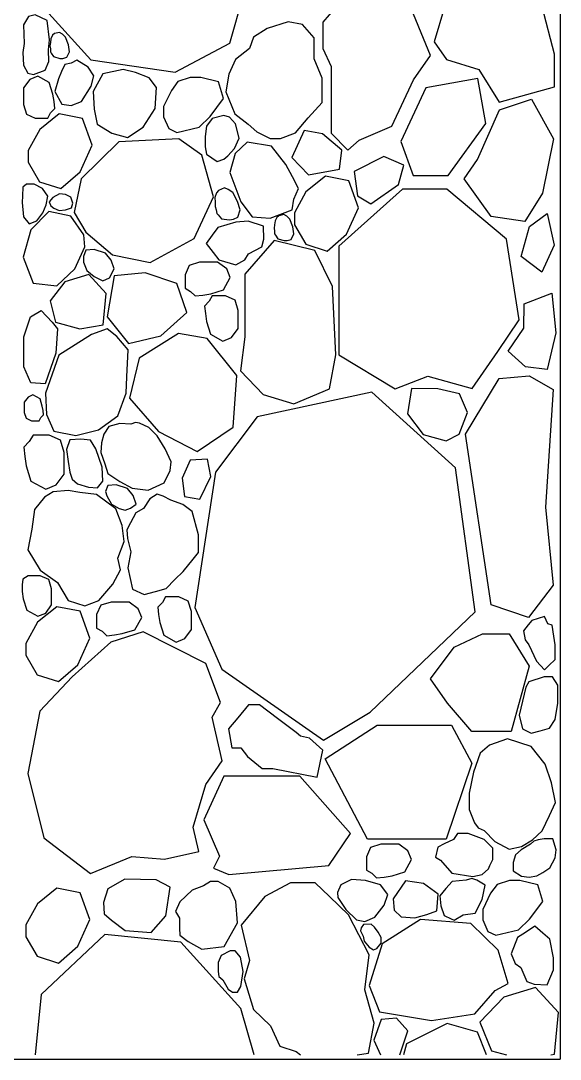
# Model space of a CAD drawing. Header units: millimetres. Extents: x 10227 to 13232, y 2 to 9351.
# Drawn here: x 11919.8 to 12008.2, y 2.4 to 172.6 of the extents above; entities that cross this region are included whole.
import ezdxf

# ---------------------------------------------------------------- set-up
doc = ezdxf.new("R2010")
doc.units = ezdxf.units.MM
doc.layers.add('A-FURN', color=9, linetype='Continuous')
doc.layers.add('RETINO', color=20, linetype='Continuous')

msp = doc.modelspace()

# ---------------------------------------------------------------- linework, layer by layer
at = {"layer": 'A-FURN', "ltscale": 0.1}
for p in [(12008.18, 363.83), (11408.18, 2.43)]:
    msp.add_line(p, (12008.18, 2.43), dxfattribs=at)
at = {"layer": 'RETINO'}
for points in [[(11955.85, 194.13), (11946.04, 205), (11933.59, 206.27), (11923.13, 196.43), (11921.23, 177.38), (11931.27, 166.25), (11945.09, 164.24), (11954.08, 168.98), (11958.54, 184.77), (11955.85, 194.13)], [(11975.24, 153.06), (11980.61, 155.38), (11984.15, 162.94), (11986.94, 166.95), (11985.78, 169.75), (11984.14, 173.7), (11980.07, 176.76), (11975.24, 177.92), (11972.38, 176.08), (11969.32, 172.4), (11969.32, 168.11), (11970.68, 165.12), (11970.68, 162.12), (11970.68, 157.15), (11970.68, 154.22), (11973.4, 151.43), (11975.24, 153.06)], [(11994.86, 164.63), (11998.2, 159.31), (12007.26, 161.83), (12007.26, 167.15), (12005.21, 174.93), (11999.97, 178), (11993.63, 178), (11989.21, 174.86), (11987.51, 169.2), (11989.55, 166.27), (11994.86, 164.63)], [(11920.13, 167.43), (11920.25, 165.35), (11920.94, 164.05), (11921.91, 163.86), (11923.83, 164.56), (11924.42, 165.96), (11924.33, 167.89), (11924.51, 169.54), (11924.15, 172.7), (11922.17, 173.6), (11921.09, 173.32), (11920.23, 171.95), (11920.35, 168.91), (11920.13, 167.43)], [(11954.89, 157.41), (11957.06, 155.71), (11958.47, 154.42), (11960.68, 153.33), (11962.37, 153.33), (11964.83, 154.26), (11966.88, 156.75), (11969.21, 159.27), (11969.21, 163.22), (11967.85, 166.39), (11967.85, 169.82), (11965.98, 172.02), (11963.6, 172.45), (11960.2, 171.35), (11957.93, 169.96), (11957.27, 168.12), (11954.99, 166.32), (11953.89, 163.91), (11953.4, 161.01), (11954.89, 157.41)], [(11925.17, 166.77), (11926.21, 166.48), (11926.71, 166.48), (11927.34, 166.65), (11927.78, 167.57), (11927.61, 168.72), (11927.15, 169.97), (11926.63, 170.46), (11926.14, 170.74), (11925.34, 170.53), (11925.01, 170.26), (11924.72, 169.7), (11924.66, 169.08), (11924.58, 168.52), (11924.66, 168.03), (11924.66, 167.57), (11924.81, 167.34), (11925.17, 166.77)], [(11925.98, 163.13), (11925.41, 161.04), (11926.54, 159), (11928.05, 158.76), (11929.76, 159.43), (11931.33, 161.94), (11931.79, 163.64), (11930.85, 165.04), (11928.99, 166.21), (11928.08, 165.72), (11927.04, 165.46), (11926.5, 164.35), (11925.98, 163.13)], [(11925.06, 160.6), (11924.48, 162.53), (11922.59, 163.57), (11921.28, 163.02), (11920.27, 161.64), (11920.27, 158.9), (11920.75, 157.34), (11922.18, 156.7), (11924.22, 156.7), (11924.69, 157.53), (11925.39, 158.25), (11925.26, 159.39), (11925.06, 160.6)], [(11939.86, 155.2), (11941.84, 158.29), (11942.05, 161.69), (11940.84, 163.28), (11938.62, 164.18), (11936.58, 164.66), (11933.25, 163.96), (11931.67, 161.05), (11931.82, 158.14), (11932.34, 155.69), (11934.72, 154.23), (11937.27, 153.49), (11939.86, 155.2)], [(11945.36, 154.33), (11949.06, 155.21), (11950.86, 156.97), (11953.03, 159.89), (11952.2, 162.62), (11949.29, 163.32), (11947.58, 163.32), (11945.55, 162.67), (11944.48, 161.22), (11943.2, 158.57), (11943.2, 156.89), (11944.04, 154.96), (11945.36, 154.33)], [(11984.1, 147.28), (11989.82, 147.28), (11996, 155.81), (11994.7, 163.17), (11986.15, 161.66), (11982.08, 152.84)], [(11996.86, 140.57), (11992.43, 146.75), (11994.65, 149.93), (11998.26, 158.05), (12003.49, 159.79), (12007.09, 153.29), (12005.29, 144.39)], [(11922.88, 146.23), (11926.36, 145.13), (11929.56, 147.87), (11931.5, 152.23), (11929.91, 156.64), (11926.1, 157.38), (11922.92, 154.83), (11921.01, 151.39), (11921.01, 149.44), (11922.88, 146.23)], [(11955.58, 153.38), (11955, 155.76), (11953.98, 156.82), (11953.08, 157.1), (11951.18, 156.64), (11950.24, 155.39), (11950.01, 153.7), (11950, 151.96), (11950.22, 150.8), (11951.99, 149.58), (11953.07, 149.95), (11953.71, 150.48), (11954.82, 151.71), (11955.58, 153.38)], [(11949.47, 150.62), (11945.68, 153.31), (11935.86, 152.81), (11929.73, 146.74), (11928.54, 141.2), (11930.47, 137.97), (11934.82, 134.27), (11940.99, 133.03), (11948.24, 136.95), (11951.38, 143.76), (11949.47, 150.62)], [(11966.25, 154.63), (11964.22, 150.23), (11966.95, 147.38), (11972, 148.33), (11972.43, 151.42), (11969.23, 154.1), (11966.25, 154.63)], [(11963.21, 149.09), (11960.91, 152.11), (11956.88, 152.73), (11954.94, 150.89), (11954.04, 147.8), (11955.84, 142.95), (11957.71, 140.5), (11960.65, 140.31), (11964.26, 141.64), (11964.56, 143.41), (11965.31, 145.14), (11964.35, 147.08), (11963.21, 149.09)], [(11982.08, 152.84), (11984.1, 147.28)], [(11974.99, 143.93), (11977.14, 142.61), (11981.71, 145.83), (11982.59, 148.99), (11979.31, 150.41), (11974.44, 147.96), (11974.99, 143.93)], [(11966.49, 136), (11969.98, 134.9), (11973.17, 137.64), (11975.11, 142), (11973.53, 146.41), (11969.71, 147.15), (11966.53, 144.6), (11964.63, 141.16), (11964.63, 139.21), (11966.49, 136)], [(11920.24, 140.51), (11921.17, 139.36), (11922.46, 139.86), (11923.41, 141.16), (11923.99, 142.5), (11924.23, 143.9), (11923.36, 145.17), (11922.01, 145.84), (11920.76, 145.84), (11920.17, 145.35), (11920.08, 143.96), (11920.05, 142.85), (11920.24, 140.51)], [(11952.69, 140.18), (11954.03, 140.01), (11954.64, 140.1), (11955.39, 140.44), (11955.76, 141.65), (11955.34, 143.02), (11954.53, 144.48), (11953.81, 144.98), (11953.16, 145.24), (11952.22, 144.82), (11951.85, 144.43), (11951.61, 143.69), (11951.64, 142.92), (11951.66, 142.22), (11951.84, 141.63), (11951.92, 141.06), (11952.15, 140.82), (11952.69, 140.18)], [(11993.76, 112.39), (11997.99, 118.42), (12001.46, 123.65), (11999.36, 136.82), (11989.62, 145.06), (11982.37, 145.06), (11971.91, 135.69), (11971.91, 117.86), (11981.16, 112.32), (11986.5, 114.39), (11993.76, 112.39)], [(11926.1, 141.52), (11927.11, 141.65), (11928.1, 142), (11928.33, 142.73), (11928.01, 143.75), (11927.12, 144.16), (11926.17, 144.27), (11925.04, 143.67), (11924.47, 142.97), (11924.76, 142.33), (11925.2, 141.91), (11926.1, 141.52)], [(12005.29, 144.39), (12002.37, 139.75)], [(11927.99, 140.59), (11924.42, 141.4), (11921.47, 138.4), (11920.2, 133.89), (11921.85, 129.63), (11925.71, 129.21), (11928.67, 132.01), (11930.28, 135.61), (11930.12, 137.55), (11927.99, 140.59)], [(11959.57, 138.95), (11957.04, 139.78), (11955.05, 139.61), (11952.08, 138.75), (11951.18, 137.5), (11950.18, 136.12), (11951.31, 134.67), (11952.26, 133.45), (11955.02, 132.63), (11956.52, 133.44), (11957.11, 134.42), (11959.32, 135.61), (11959.63, 136.83), (11959.57, 138.95)], [(11961.91, 136.91), (11962.95, 136.61), (11963.45, 136.61), (11964.09, 136.79), (11964.53, 137.71), (11964.36, 138.86), (11963.89, 140.11), (11963.37, 140.59), (11962.89, 140.88), (11962.09, 140.66), (11961.75, 140.4), (11961.47, 139.84), (11961.4, 139.22), (11961.33, 138.66), (11961.4, 138.16), (11961.4, 137.71), (11961.55, 137.48), (11961.91, 136.91)], [(12002.37, 139.75), (11996.86, 140.57)], [(12005.19, 131.44), (12001.79, 134.03), (12003.17, 138.9), (12006.04, 141.03), (12007.2, 135.85), (12005.19, 131.44)], [(11964.57, 109.84), (11970.37, 112.31), (11971.44, 117.87), (11970.9, 129.1), (11967.97, 134.97), (11961.33, 136.6), (11956.52, 131.13), (11956.52, 120.85), (11955.79, 115.27), (11959.51, 111.39), (11964.57, 109.84)], [(11930.61, 131.69), (11931.84, 130.71), (11933.28, 130.02), (11934.32, 130.53), (11935.11, 131.97), (11934.6, 133.4), (11933.71, 134.55), (11931.84, 135.15), (11930.46, 135.03), (11930.08, 134.03), (11930.09, 133.1), (11930.61, 131.69)], [(11950.94, 127.88), (11953.01, 128.52), (11954.14, 130.55), (11953.54, 131.96), (11952.06, 133.05), (11949.11, 133.05), (11947.42, 132.53), (11946.74, 130.99), (11946.74, 128.8), (11947.63, 128.29), (11948.4, 127.54), (11949.63, 127.67), (11950.94, 127.88)], [(11929.49, 122.17), (11933.29, 122.81), (11933.82, 127.96), (11930.96, 131.06), (11927.04, 129.84), (11924.62, 126.74), (11925.51, 123.23), (11929.49, 122.17)], [(11940.2, 131.35), (11935.13, 130.84), (11933.97, 124.09), (11937.48, 119.73), (11942.77, 121.01), (11946.99, 124.84), (11945.37, 129.6), (11940.2, 131.35)], [(12002.21, 122.24), (12002.28, 126.25), (12006.79, 127.98), (12007.48, 121.48), (12006.04, 115.51)], [(11950.26, 123.35), (11950.89, 121.28), (11952.93, 120.15), (11954.34, 120.75), (11955.43, 122.23), (11955.43, 125.18), (11954.91, 126.87), (11953.37, 127.56), (11951.17, 127.56), (11950.66, 126.66), (11949.91, 125.89), (11950.05, 124.66), (11950.26, 123.35)], [(11925.53, 118.16), (11923.8, 113.11), (11921.48, 113.32), (11920.31, 115.94), (11920.31, 120.83), (11921.42, 124.13), (11923.13, 125.15), (11924.94, 123.22), (11925.84, 122.13), (11925.53, 118.16)], [(11937.17, 114.29), (11937.4, 118.73), (11935.52, 120.87), (11933.94, 122.13), (11931.37, 121.23), (11926.05, 117.82), (11923.87, 111.62), (11924.01, 108.1), (11925.25, 105.35), (11928.84, 104.64), (11932.52, 105.57), (11935.72, 107.87), (11937.09, 111.63), (11937.17, 114.29)], [(11945.63, 121.39), (11939.22, 117.36), (11937.63, 110.81)], [(11955.18, 114.49), (11950.37, 120.59), (11945.63, 121.39)], [(12002.52, 115.93), (11999.68, 118.51), (12002.21, 122.24)], [(12006.04, 115.51), (12002.52, 115.93)], [(11937.63, 110.81), (11942.38, 105.32), (11948.72, 102.02), (11954.63, 106.02), (11955.18, 114.49)], [(12003, 74.86), (11996.85, 76.89), (11992.68, 104.91), (11998.2, 114.02), (12003.11, 114.46), (12007.03, 112.18), (12005.75, 92.91)], [(11991.69, 111.51), (11988.15, 112.31), (11983.84, 112.37), (11983.16, 108.19), (11985.73, 104.82)], [(11923.34, 109.49), (11922.97, 110.67), (11921.81, 111.31), (11921.01, 110.97), (11920.39, 110.13), (11920.39, 108.44), (11920.69, 107.48), (11921.57, 107.09), (11922.81, 107.09), (11923.11, 107.6), (11923.53, 108.04), (11923.46, 108.74), (11923.34, 109.49)], [(11952.74, 66.37), (11969.41, 54.72), (11977.07, 59.3), (11994.24, 75.79), (11991.03, 99.39), (11977.3, 111.76), (11958.52, 107.73), (11951.73, 98.68), (11948.34, 76.48), (11952.74, 66.37)], [(11991.63, 104.88), (11993, 108.41), (11991.69, 111.51)], [(11937.86, 106.55), (11936.05, 106.62), (11934.23, 106.12), (11933.42, 104.9), (11933.01, 103.45), (11932.94, 101.9), (11933.56, 100.03), (11934.09, 98.45), (11936.03, 97.11), (11938.06, 96.05), (11940.66, 95.68), (11943.28, 96.92), (11944.27, 98.91), (11944.44, 100.35), (11943.45, 102.5), (11942.13, 104.62), (11940.81, 106), (11939.28, 106.68), (11938.58, 106.81), (11937.86, 106.55)], [(11920.72, 99.69), (11921.48, 97.2), (11923.93, 95.85), (11925.61, 96.57), (11926.92, 98.34), (11926.92, 101.89), (11926.3, 103.91), (11924.45, 104.73), (11921.82, 104.73), (11921.2, 103.66), (11920.31, 102.73), (11920.47, 101.25), (11920.72, 99.69)], [(11929.08, 96.74), (11930.89, 96.19), (11932.4, 96.08), (11933.24, 97.19), (11933.14, 99.45), (11932.12, 102.49), (11931.21, 103.91), (11929.65, 104.04), (11927.83, 103.95), (11927.3, 102.37), (11927.58, 100.43), (11927.85, 98.63), (11928.24, 97.49), (11929.08, 96.74)], [(11985.73, 104.82), (11989.48, 103.8), (11991.63, 104.88)], [(11946.63, 94.65), (11949.12, 94.25), (11950.97, 97.97), (11950.4, 100.78), (11947.58, 100.63), (11946.25, 97.65), (11946.63, 94.65)], [(11932.22, 94.97), (11929.48, 95.3), (11927.6, 95.67), (11925.14, 95.45), (11923.7, 94.57), (11922.08, 92.51), (11921.62, 89.31), (11920.94, 85.95), (11922.99, 82.57), (11925.8, 80.57), (11927.58, 77.63), (11930.31, 76.73), (11932.58, 77.6), (11934.91, 80.3), (11936.13, 82.67), (11935.73, 84.58), (11936.75, 87.3), (11936.44, 89.94), (11935.36, 92.67), (11932.22, 94.97)], [(11934.69, 93.4), (11935.92, 92.72), (11936.89, 92.42), (11937.79, 92.75), (11938.71, 93.4), (11938.21, 94.83), (11937.32, 95.98), (11935.44, 96.58), (11934.07, 96.46), (11933.69, 95.46), (11933.89, 94.77), (11934.69, 93.4)], [(11937.35, 82.95), (11938.14, 79.49), (11940.04, 78.63), (11941.89, 79.11), (11943.62, 79.57), (11945.07, 81.05), (11946.4, 82.4), (11948.04, 84.41), (11948.93, 85.51), (11948.93, 88.38), (11947.87, 92.2), (11946.38, 93.35), (11944.37, 94.04), (11943.12, 94.73), (11942.15, 95.03), (11940.93, 94.27), (11939.9, 92.69), (11938.66, 92.01), (11937.79, 90.37), (11937.18, 89.2), (11937.3, 87.79), (11937.84, 85.6), (11937.35, 82.95)], [(12005.75, 92.91), (12007.03, 80.15)], [(11920.22, 77.91), (11920.79, 76.04), (11922.62, 75.03), (11923.89, 75.57), (11924.87, 76.9), (11924.87, 79.56), (11924.4, 81.07), (11923.01, 81.69), (11921.04, 81.69), (11920.16, 81.13), (11920.02, 80.19), (11920.03, 79.08), (11920.22, 77.91)], [(12007.03, 80.15), (12003, 74.86)], [(11936.44, 72.19), (11938.52, 72.83), (11939.64, 74.86), (11939.04, 76.27), (11937.57, 77.36), (11934.61, 77.36), (11932.92, 76.84), (11932.24, 75.3), (11932.24, 73.11), (11933.13, 72.6), (11933.91, 71.85), (11935.14, 71.98), (11936.44, 72.19)], [(11942.61, 74.01), (11943.24, 71.93), (11945.28, 70.8), (11946.68, 71.4), (11947.77, 72.88), (11947.77, 75.84), (11947.25, 77.52), (11945.71, 78.21), (11943.52, 78.21), (11943.01, 77.32), (11942.26, 76.54), (11942.39, 75.31), (11942.61, 74.01)], [(11922.5, 65.45), (11925.99, 64.34), (11929.18, 67.08), (11931.13, 71.45), (11929.54, 75.85), (11925.72, 76.59), (11922.55, 74.05), (11920.64, 70.6), (11920.64, 68.65), (11922.5, 65.45)], [(12003.03, 70.35), (12004.29, 67.68), (12005.6, 66.28), (12006.32, 66.97), (12007.35, 67.96), (12007.35, 70.33), (12007.14, 71.77), (12006.87, 73.57), (12006.15, 73.78), (12005.6, 75.02), (12003.56, 74.37), (12002.95, 73.61), (12002.17, 72.63), (12002.45, 71.19), (12003.03, 70.35)], [(11943.34, 35.23), (11948.96, 36.48), (11948.07, 40.48), (11950.1, 47.45), (11952.82, 51.32), (11951.15, 58.51), (11952.55, 60.88), (11950.1, 67.29), (11939.84, 72.47), (11934.58, 70.8), (11928.24, 65.11), (11922.91, 59.49), (11920.95, 49.24), (11923.61, 38.71), (11931.24, 32.89), (11938.02, 35.67), (11943.34, 35.23)], [(11989.73, 60.78), (11986.92, 64.78), (11990.82, 69.97), (11995.45, 72.15), (11999.81, 72.15), (12003.08, 66.87), (12000.17, 56.15), (11993.73, 56.15), (11989.73, 60.78)], [(12002, 56.59), (12003.44, 55.87), (12004.88, 56.27), (12006.4, 56.69), (12007.35, 58.11), (12007.8, 60.82), (12007.8, 63.76), (12006.93, 65.13), (12005.58, 65.13), (12003.06, 64.31), (12002.55, 63.39), (12001.47, 58.85), (12002, 56.59)], [(11956.97, 52.07), (11959.36, 50.09), (11961.12, 50.09), (11968.39, 48.69), (11969.28, 53.11), (11967.1, 55.03), (11965.61, 55.41), (11964.91, 55.97), (11961.85, 58.3), (11958.94, 60.53), (11957.13, 60.53), (11955.36, 58.41), (11953.83, 56.57), (11954.37, 53.47), (11955.88, 53.47), (11956.97, 52.07)], [(11969.67, 51.69), (11978.21, 57.2), (11990.38, 57.2), (11993.72, 50.97), (11989.52, 38.49), (11976.62, 38.49), (11969.67, 51.69)], [(11995.72, 39.93), (11997.49, 38.1), (11999.83, 36.85), (12001.84, 37.31), (12003.66, 38.38), (12005.23, 39.88), (12006.41, 42.39), (12007.41, 44.5), (12006.73, 47.75), (12005.7, 50.79), (12003.41, 53.68), (11999.56, 54.97), (11996.62, 53.9), (11995.05, 52.61), (11993.98, 49.47), (11993.27, 46.03), (11993.27, 43.35), (11994.16, 41.17), (11994.75, 40.37), (11995.72, 39.93)], [(11952.34, 35.7), (11951.4, 33.76), (11953.92, 32.71), (11970.29, 34.19), (11973.84, 39.41), (11965.54, 48.83), (11953.06, 48.83), (11949.78, 41.68), (11952.34, 35.7)], [(11988.59, 35.07), (11990.41, 32.91), (11993.89, 32.39), (11995.42, 32.72), (11996.42, 33.66), (11996.66, 34.17), (11997.13, 35.17), (11997.13, 37.04), (11995.72, 38.44), (11993.11, 39.44), (11991.38, 39.44), (11990.68, 38.45), (11989.16, 37.71), (11988.13, 37.21), (11987.77, 35.56), (11988.59, 35.07)], [(11980.63, 32.51), (11982.71, 33.15), (11983.83, 35.18), (11983.24, 36.59), (11981.76, 37.68), (11978.8, 37.68), (11977.12, 37.16), (11976.43, 35.62), (11976.43, 33.43), (11977.32, 32.92), (11978.1, 32.17), (11979.33, 32.3), (11980.63, 32.51)], [(12003.33, 37.68), (12001.81, 36.74), (12000.85, 35.94), (12000.46, 34.68), (12000.46, 33.33), (12001.83, 32.44), (12003.07, 32.27), (12004.33, 32.49), (12005.31, 33.02), (12006.49, 33.79), (12007.34, 35.45), (12007.53, 36.78), (12006.95, 38.57), (12005.54, 38.55), (12004.55, 38.39), (12003.87, 38.15), (12003.33, 37.68)], [(11936.85, 31.95), (11934.09, 30.37)], [(11943.57, 25.95), (11944.27, 30.65), (11942, 31.83), (11936.85, 31.95)], [(11949.48, 20.46), (11953.15, 20.92), (11955.33, 24.79), (11955.06, 28.29), (11954.07, 30.47), (11952.16, 31.57), (11950.91, 31.55), (11949.75, 30.87), (11947.88, 30.17), (11945.89, 28.21), (11945.18, 26.63), (11945.8, 25.58), (11945.84, 23.89), (11945.87, 22.75), (11947.22, 21.74), (11949.48, 20.46)], [(11974.9, 3.18), (11976.76, 3.44), (11977.73, 8.32), (11976.17, 13.79), (11976.89, 19.57), (11973.49, 26.1), (11970.37, 29.12), (11968.05, 31.37), (11963.99, 31.37), (11959.81, 29.12), (11955.93, 24.41), (11957.3, 18.63), (11956.39, 15.59), (11957.91, 10.57), (11960.72, 7.91), (11962.26, 4.6), (11964.9, 3.72), (11965.62, 3.18)], [(11973.05, 26.95), (11974.82, 25.27), (11976.16, 25.01), (11977.83, 25.72), (11979.34, 27.67), (11979.95, 29.44), (11978.76, 31.01), (11976.28, 31.74), (11974.01, 31.87), (11972.26, 31), (11971.71, 29.78), (11971.73, 28.93), (11973.05, 26.95)], [(11982.86, 31.69), (11980.81, 28.7), (11980.96, 26.85)], [(11987.99, 26.73), (11988.19, 29.48), (11985.79, 31.21), (11982.86, 31.69)], [(11992.27, 26.11), (11994.25, 26.35), (11995.42, 28.61), (11995.89, 30.96), (11994.53, 31.8), (11993.69, 32.04), (11992.75, 31.77), (11990.48, 31.54), (11989.47, 30.4), (11988.48, 29.2), (11988.63, 27.56), (11989.18, 25.98), (11990.31, 25.45), (11990.82, 25.23), (11992.27, 26.11)], [(11997.66, 22.74), (12001.36, 23.62), (12003.17, 25.38), (12005.34, 28.3), (12004.51, 31.03), (12001.59, 31.73), (11999.88, 31.73), (11997.86, 31.08), (11996.78, 29.63), (11995.5, 26.98), (11995.5, 25.3), (11996.34, 23.37), (11997.66, 22.74)], [(11922.49, 19.31), (11925.97, 18.2), (11929.17, 20.94), (11931.11, 25.31), (11929.52, 29.71), (11925.71, 30.45), (11922.53, 27.91), (11920.62, 24.46), (11920.62, 22.52), (11922.49, 19.31)], [(11934.09, 30.37), (11933.34, 28.13), (11933.49, 26.29)], [(11933.49, 26.29), (11934.68, 25.21)], [(11934.68, 25.21), (11936.89, 23.55), (11941.15, 23.22), (11943.57, 25.95)], [(11980.96, 26.85), (11982.14, 25.78)], [(11982.14, 25.78), (11984.36, 25.62), (11986.35, 26.14), (11987.99, 26.73)], [(11976.06, 21.81), (11976.88, 20.82), (11977.59, 20.39), (11978.12, 20.57), (11978.85, 21.47), (11978.85, 22.39), (11978.36, 23.27), (11977.75, 24.09), (11977.23, 24.56), (11975.96, 24.51), (11975.59, 23.95), (11975.47, 23.48), (11975.9, 22.58), (11976.06, 21.81)], [(11976.87, 14.52), (11978.59, 10.21), (11987.1, 8.8), (11994.22, 9.86), (11997.51, 13.7), (11999.68, 14.82), (11998.04, 20.29), (11993.54, 24.69), (11985.32, 25.33), (11978.99, 21.32), (11976.87, 14.52)], [(12006.02, 14.62), (12007.07, 17.07), (12007.07, 19.07), (12006.47, 22.11), (12005.31, 23.11), (12004.02, 24.22), (12002.48, 23.23), (12001.18, 22.39), (12000.12, 19.71), (12000.8, 18.15), (12001.72, 17.47), (12002.72, 15.16), (12003.9, 14.75), (12006.02, 14.62)], [(11955.85, 10.73), (11946.04, 21.6), (11933.59, 22.87), (11923.13, 13.03), (11922.15, 3.18)], [(11952.91, 15.47), (11953.8, 13.93), (11954.51, 13.41), (11955.31, 13.41), (11955.88, 14.33), (11956.23, 16.79), (11955.83, 19.16), (11954.91, 20.22), (11954.11, 20.22), (11952.65, 19.45), (11952.14, 18.28), (11952.14, 16.82), (11952.28, 15.98), (11952.91, 15.47)], [(12006.65, 3.18), (12007.22, 3.28), (12007.92, 10.09), (12004.14, 14.21), (11998.94, 12.59), (11994.99, 8.48), (11996.92, 3.83), (11999.37, 3.18)], [(11958.02, 3.18), (11955.85, 10.73)], [(11981.38, 9.14), (11978.86, 8.93), (11977.64, 5.56), (11978.76, 3.18)], [(11981.91, 3.18), (11983.2, 7.06), (11981.38, 9.14)], [(11996.11, 3.18), (11994.63, 6.89), (11989.68, 8.28), (11983.01, 4.94), (11982.49, 3.18)]]:
    msp.add_lwpolyline(points, dxfattribs=at)

doc.saveas('drawing.dxf')
